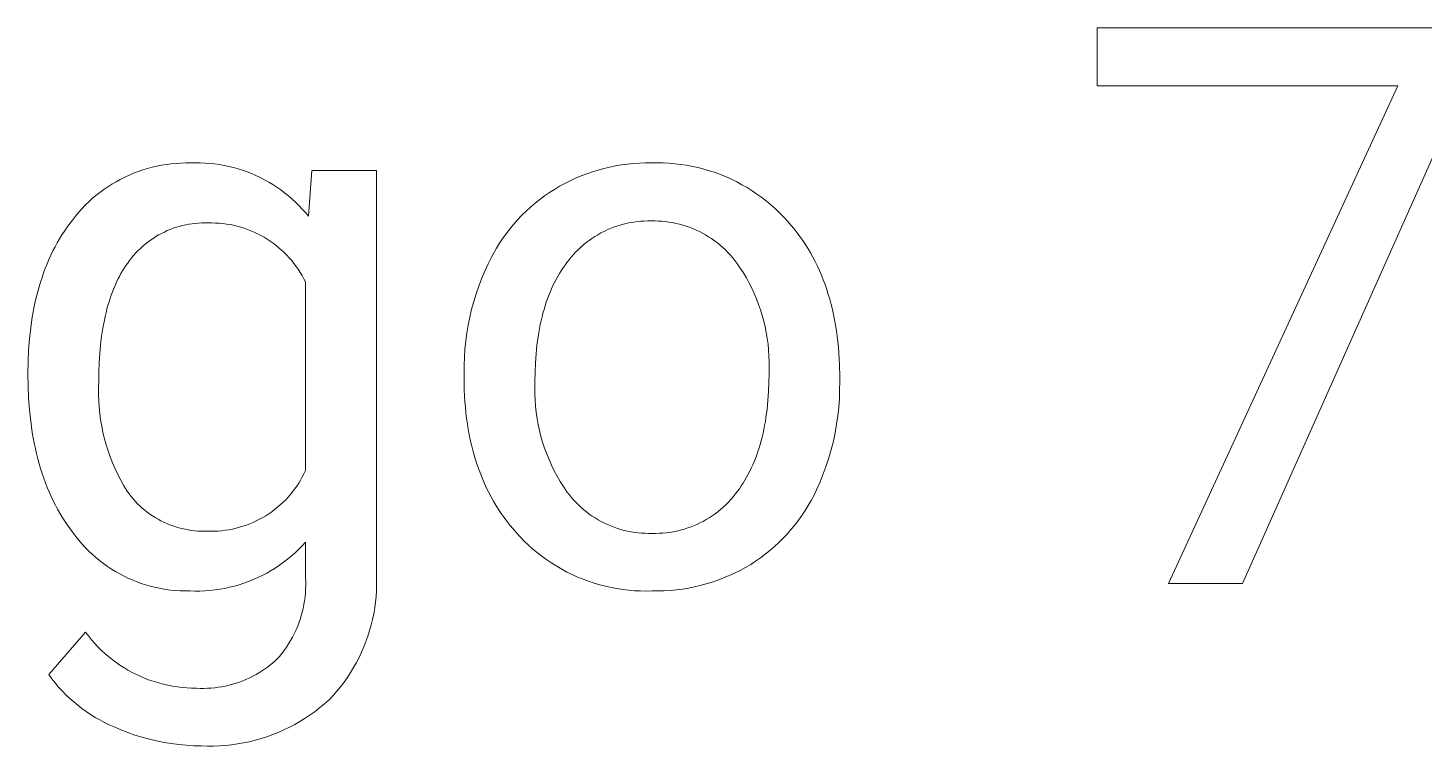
# Model space of a CAD drawing. Header units: millimetres. Extents: x 578 to 4608, y -138 to 2677.
# Drawn here: x 3535.8 to 3631.8, y 169 to 218.3 of the extents above; entities that cross this region are included whole.
import ezdxf

# ---------------------------------------------------------------- set-up
doc = ezdxf.new("R2010")
doc.units = ezdxf.units.MM
doc.header["$MEASUREMENT"] = 0
doc.layers.add('Domyślny', color=7, linetype='Continuous', true_color=0x000000)

msp = doc.modelspace()

# ---------------------------------------------------------------- linework, layer by layer
at = {"layer": 'Domyślny', "color": 18, "lineweight": 15, "true_color": 0x000000}
for p, q in [((3609.351, 214.349), (3609.351, 218.335)), ((3609.351, 218.335), (3635.145, 218.335)), ((3635.145, 215.61), (3619.336, 180.166)), ((3630.005, 214.349), (3609.351, 214.349)), ((3614.249, 180.166), (3630.005, 214.349)), ((3542.787, 208.222), (3543.096, 208.352)), ((3543.096, 208.352), (3543.409, 208.471)), ((3543.409, 208.471), (3543.726, 208.579)), ((3543.726, 208.579), (3544.046, 208.677)), ((3544.046, 208.677), (3544.369, 208.764)), ((3544.369, 208.764), (3544.695, 208.84)), ((3544.695, 208.84), (3545.024, 208.904)), ((3545.024, 208.904), (3545.355, 208.958)), ((3545.355, 208.958), (3545.687, 209)), ((3545.687, 209), (3546.02, 209.031)), ((3546.02, 209.031), (3546.355, 209.051)), ((3546.355, 209.051), (3546.689, 209.059)), ((3546.689, 209.059), (3547.024, 209.056)), ((3547.024, 209.056), (3547.353, 209.065)), ((3547.353, 209.065), (3547.683, 209.064)), ((3547.683, 209.064), (3548.012, 209.052)), ((3548.012, 209.052), (3548.34, 209.028)), ((3548.34, 209.028), (3548.668, 208.994)), ((3548.668, 208.994), (3548.994, 208.948)), ((3548.994, 208.948), (3549.318, 208.892)), ((3549.318, 208.892), (3549.641, 208.824)), ((3549.641, 208.824), (3549.961, 208.746)), ((3549.961, 208.746), (3550.278, 208.657)), ((3550.278, 208.657), (3550.592, 208.558)), ((3550.592, 208.558), (3550.902, 208.448)), ((3550.902, 208.448), (3551.209, 208.327)), ((3551.209, 208.327), (3551.511, 208.196)), ((3555.117, 205.392), (3555.358, 208.532)), ((3555.358, 208.532), (3559.787, 208.532)), ((3559.787, 208.532), (3559.787, 180.859)), ((3573.867, 208.167), (3574.251, 208.314)), ((3574.251, 208.314), (3574.64, 208.448)), ((3574.64, 208.448), (3575.033, 208.57)), ((3575.033, 208.57), (3575.43, 208.678)), ((3575.43, 208.678), (3575.83, 208.772)), ((3575.83, 208.772), (3576.233, 208.854)), ((3576.233, 208.854), (3576.639, 208.921)), ((3576.639, 208.921), (3577.047, 208.976)), ((3577.047, 208.976), (3577.456, 209.016)), ((3577.456, 209.016), (3577.866, 209.043)), ((3577.866, 209.043), (3578.277, 209.056)), ((3578.277, 209.056), (3578.689, 209.056)), ((3578.689, 209.056), (3579.094, 209.064)), ((3579.094, 209.064), (3579.499, 209.058)), ((3579.499, 209.058), (3579.904, 209.039)), ((3579.904, 209.039), (3580.309, 209.005)), ((3580.309, 209.005), (3580.711, 208.959)), ((3580.711, 208.959), (3581.112, 208.898)), ((3581.112, 208.898), (3581.511, 208.824)), ((3581.511, 208.824), (3581.907, 208.737)), ((3581.907, 208.737), (3582.299, 208.636)), ((3582.299, 208.636), (3582.688, 208.521)), ((3582.688, 208.521), (3583.073, 208.394)), ((3583.073, 208.394), (3583.454, 208.254)), ((3541.043, 207.23), (3541.319, 207.42)), ((3541.319, 207.42), (3541.602, 207.6)), ((3541.602, 207.6), (3541.89, 207.77)), ((3541.89, 207.77), (3542.184, 207.931)), ((3542.184, 207.931), (3542.483, 208.081)), ((3542.483, 208.081), (3542.787, 208.222)), ((3551.511, 208.196), (3551.808, 208.055)), ((3551.808, 208.055), (3552.101, 207.905)), ((3552.101, 207.905), (3552.389, 207.744)), ((3552.389, 207.744), (3552.671, 207.574)), ((3552.671, 207.574), (3552.947, 207.394)), ((3552.947, 207.394), (3553.217, 207.205)), ((3572.032, 207.244), (3572.386, 207.453)), ((3572.386, 207.453), (3572.747, 207.65)), ((3572.747, 207.65), (3573.115, 207.835)), ((3573.115, 207.835), (3573.488, 208.007)), ((3573.488, 208.007), (3573.867, 208.167)), ((3583.454, 208.254), (3583.829, 208.101)), ((3583.829, 208.101), (3584.199, 207.935)), ((3584.199, 207.935), (3584.563, 207.757)), ((3584.563, 207.757), (3584.921, 207.566)), ((3584.921, 207.566), (3585.272, 207.364)), ((3585.272, 207.364), (3585.617, 207.15)), ((3539.768, 206.148), (3540.008, 206.382)), ((3540.008, 206.382), (3540.256, 206.607)), ((3540.256, 206.607), (3540.511, 206.824)), ((3540.511, 206.824), (3540.774, 207.032)), ((3540.774, 207.032), (3541.043, 207.23)), ((3553.217, 207.205), (3553.48, 207.008)), ((3553.48, 207.008), (3553.736, 206.801)), ((3553.736, 206.801), (3553.986, 206.586)), ((3553.986, 206.586), (3554.228, 206.363)), ((3570.701, 206.291), (3571.022, 206.546)), ((3571.022, 206.546), (3571.35, 206.79)), ((3571.35, 206.79), (3571.687, 207.023)), ((3571.687, 207.023), (3572.032, 207.244)), ((3585.617, 207.15), (3585.953, 206.924)), ((3585.953, 206.924), (3586.282, 206.687)), ((3586.282, 206.687), (3586.603, 206.438)), ((3586.603, 206.438), (3586.915, 206.18)), ((3539.098, 205.401), (3539.313, 205.657)), ((3539.313, 205.657), (3539.536, 205.907)), ((3539.536, 205.907), (3539.768, 206.148)), ((3554.228, 206.363), (3554.462, 206.131)), ((3554.462, 206.131), (3554.689, 205.892)), ((3554.689, 205.892), (3554.907, 205.646)), ((3554.907, 205.646), (3555.117, 205.392)), ((3569.513, 205.166), (3569.795, 205.463)), ((3569.795, 205.463), (3570.088, 205.749)), ((3570.088, 205.749), (3570.39, 206.025)), ((3570.39, 206.025), (3570.701, 206.291)), ((3586.915, 206.18), (3587.218, 205.91)), ((3587.218, 205.91), (3587.511, 205.631)), ((3587.511, 205.631), (3587.796, 205.342)), ((3538.344, 204.381), (3538.521, 204.638)), ((3538.521, 204.638), (3538.703, 204.89)), ((3538.703, 204.89), (3538.891, 205.137)), ((3538.891, 205.137), (3539.098, 205.401)), ((3545.619, 204.491), (3545.413, 204.406)), ((3545.827, 204.569), (3545.619, 204.491)), ((3546.038, 204.64), (3545.827, 204.569)), ((3546.251, 204.703), (3546.038, 204.64)), ((3546.467, 204.759), (3546.251, 204.703)), ((3546.684, 204.808), (3546.467, 204.759)), ((3546.902, 204.849), (3546.684, 204.808)), ((3547.122, 204.882), (3546.902, 204.849)), ((3547.343, 204.908), (3547.122, 204.882)), ((3547.565, 204.926), (3547.343, 204.908)), ((3547.787, 204.937), (3547.565, 204.926)), ((3548.01, 204.94), (3547.787, 204.937)), ((3548.232, 204.936), (3548.01, 204.94)), ((3548.482, 204.938), (3548.232, 204.936)), ((3548.733, 204.932), (3548.482, 204.938)), ((3548.983, 204.918), (3548.733, 204.932)), ((3549.232, 204.894), (3548.983, 204.918)), ((3549.48, 204.862), (3549.232, 204.894)), ((3549.727, 204.822), (3549.48, 204.862)), ((3549.973, 204.773), (3549.727, 204.822)), ((3550.216, 204.715), (3549.973, 204.773)), ((3550.458, 204.649), (3550.216, 204.715)), ((3550.697, 204.574), (3550.458, 204.649)), ((3550.933, 204.492), (3550.697, 204.574)), ((3551.166, 204.401), (3550.933, 204.492)), ((3568.728, 204.222), (3568.979, 204.545)), ((3568.979, 204.545), (3569.241, 204.86)), ((3569.241, 204.86), (3569.513, 205.166)), ((3575.654, 204.46), (3575.437, 204.357)), ((3575.874, 204.554), (3575.654, 204.46)), ((3576.098, 204.642), (3575.874, 204.554)), ((3576.325, 204.721), (3576.098, 204.642)), ((3576.554, 204.792), (3576.325, 204.721)), ((3576.786, 204.856), (3576.554, 204.792)), ((3577.019, 204.911), (3576.786, 204.856)), ((3577.255, 204.959), (3577.019, 204.911)), ((3577.492, 204.998), (3577.255, 204.959)), ((3577.73, 205.029), (3577.492, 204.998)), ((3577.969, 205.052), (3577.73, 205.029)), ((3578.209, 205.066), (3577.969, 205.052)), ((3578.449, 205.072), (3578.209, 205.066)), ((3578.689, 205.07), (3578.449, 205.072)), ((3578.933, 205.072), (3578.689, 205.07)), ((3579.176, 205.066), (3578.933, 205.072)), ((3579.42, 205.051), (3579.176, 205.066)), ((3579.663, 205.028), (3579.42, 205.051)), ((3579.905, 204.997), (3579.663, 205.028)), ((3580.145, 204.957), (3579.905, 204.997)), ((3580.384, 204.909), (3580.145, 204.957)), ((3580.622, 204.853), (3580.384, 204.909)), ((3580.857, 204.789), (3580.622, 204.853)), ((3581.09, 204.716), (3580.857, 204.789)), ((3581.32, 204.636), (3581.09, 204.716)), ((3581.547, 204.547), (3581.32, 204.636)), ((3581.772, 204.451), (3581.547, 204.547)), ((3581.992, 204.347), (3581.772, 204.451)), ((3587.796, 205.342), (3588.07, 205.043)), ((3588.07, 205.043), (3588.29, 204.79)), ((3588.29, 204.79), (3588.503, 204.532)), ((3588.503, 204.532), (3588.71, 204.268)), ((3537.699, 203.297), (3537.851, 203.576)), ((3537.851, 203.576), (3538.01, 203.85)), ((3538.01, 203.85), (3538.174, 204.118)), ((3538.174, 204.118), (3538.344, 204.381)), ((3544.072, 203.621), (3543.897, 203.484)), ((3544.252, 203.753), (3544.072, 203.621)), ((3544.435, 203.878), (3544.252, 203.753)), ((3544.623, 203.997), (3544.435, 203.878)), ((3544.816, 204.109), (3544.623, 203.997)), ((3545.011, 204.215), (3544.816, 204.109)), ((3545.211, 204.314), (3545.011, 204.215)), ((3545.413, 204.406), (3545.211, 204.314)), ((3551.396, 204.302), (3551.166, 204.401)), ((3551.623, 204.195), (3551.396, 204.302)), ((3551.845, 204.08), (3551.623, 204.195)), ((3552.064, 203.958), (3551.845, 204.08)), ((3552.278, 203.828), (3552.064, 203.958)), ((3552.487, 203.691), (3552.278, 203.828)), ((3552.692, 203.547), (3552.487, 203.691)), ((3552.891, 203.395), (3552.692, 203.547)), ((3568.045, 203.202), (3568.261, 203.549)), ((3568.261, 203.549), (3568.489, 203.89)), ((3568.489, 203.89), (3568.728, 204.222)), ((3574.219, 203.591), (3574.033, 203.439)), ((3574.411, 203.736), (3574.219, 203.591)), ((3574.607, 203.874), (3574.411, 203.736)), ((3574.808, 204.006), (3574.607, 203.874)), ((3575.013, 204.13), (3574.808, 204.006)), ((3575.223, 204.247), (3575.013, 204.13)), ((3575.437, 204.357), (3575.223, 204.247)), ((3582.209, 204.236), (3581.992, 204.347)), ((3582.422, 204.117), (3582.209, 204.236)), ((3582.631, 203.991), (3582.422, 204.117)), ((3582.835, 203.858), (3582.631, 203.991)), ((3583.035, 203.717), (3582.835, 203.858)), ((3583.229, 203.57), (3583.035, 203.717)), ((3583.419, 203.416), (3583.229, 203.57)), ((3588.71, 204.268), (3588.909, 203.999)), ((3588.909, 203.999), (3589.101, 203.725)), ((3589.101, 203.725), (3589.286, 203.446)), ((3537.278, 202.429), (3537.412, 202.723)), ((3537.412, 202.723), (3537.553, 203.013)), ((3537.553, 203.013), (3537.699, 203.297)), ((3542.957, 202.54), (3542.82, 202.364)), ((3543.1, 202.71), (3542.957, 202.54)), ((3543.249, 202.876), (3543.1, 202.71)), ((3543.403, 203.036), (3543.249, 202.876)), ((3543.563, 203.191), (3543.403, 203.036)), ((3543.727, 203.34), (3543.563, 203.191)), ((3543.897, 203.484), (3543.727, 203.34)), ((3553.085, 203.237), (3552.891, 203.395)), ((3553.273, 203.072), (3553.085, 203.237)), ((3553.456, 202.901), (3553.273, 203.072)), ((3553.632, 202.724), (3553.456, 202.901)), ((3553.803, 202.54), (3553.632, 202.724)), ((3553.966, 202.351), (3553.803, 202.54)), ((3567.649, 202.485), (3567.841, 202.847)), ((3567.841, 202.847), (3568.045, 203.202)), ((3573.186, 202.59), (3573.035, 202.403)), ((3573.344, 202.771), (3573.186, 202.59)), ((3573.507, 202.947), (3573.344, 202.771)), ((3573.677, 203.117), (3573.507, 202.947)), ((3573.852, 203.281), (3573.677, 203.117)), ((3574.033, 203.439), (3573.852, 203.281)), ((3583.603, 203.256), (3583.419, 203.416)), ((3583.781, 203.09), (3583.603, 203.256)), ((3583.953, 202.917), (3583.781, 203.09)), ((3584.12, 202.739), (3583.953, 202.917)), ((3584.28, 202.555), (3584.12, 202.739)), ((3584.433, 202.366), (3584.28, 202.555)), ((3589.286, 203.446), (3589.464, 203.162)), ((3589.464, 203.162), (3589.635, 202.872)), ((3589.635, 202.872), (3589.799, 202.577)), ((3589.799, 202.577), (3589.956, 202.277)), ((3536.91, 201.512), (3537.027, 201.823)), ((3537.027, 201.823), (3537.149, 202.128)), ((3537.149, 202.128), (3537.278, 202.429)), ((3542.336, 201.647), (3542.226, 201.458)), ((3542.45, 201.832), (3542.336, 201.647)), ((3542.568, 202.011), (3542.45, 201.832)), ((3542.689, 202.184), (3542.568, 202.011)), ((3542.82, 202.364), (3542.689, 202.184)), ((3554.123, 202.156), (3553.966, 202.351)), ((3554.274, 201.955), (3554.123, 202.156)), ((3554.417, 201.75), (3554.274, 201.955)), ((3554.553, 201.54), (3554.417, 201.75)), ((3567.022, 201.104), (3567.237, 201.614)), ((3567.237, 201.614), (3567.469, 202.117)), ((3567.469, 202.117), (3567.649, 202.485)), ((3572.499, 201.654), (3572.376, 201.458)), ((3572.625, 201.844), (3572.499, 201.654)), ((3572.756, 202.03), (3572.625, 201.844)), ((3572.891, 202.211), (3572.756, 202.03)), ((3573.035, 202.403), (3572.891, 202.211)), ((3584.58, 202.171), (3584.433, 202.366)), ((3584.806, 201.84), (3584.58, 202.171)), ((3585.021, 201.502), (3584.806, 201.84)), ((3589.956, 202.277), (3590.106, 201.972)), ((3590.106, 201.972), (3590.249, 201.661)), ((3590.249, 201.661), (3590.385, 201.345)), ((3536.596, 200.547), (3536.695, 200.874)), ((3536.695, 200.874), (3536.8, 201.196)), ((3536.8, 201.196), (3536.91, 201.512)), ((3541.824, 200.647), (3541.733, 200.432)), ((3541.919, 200.858), (3541.824, 200.647)), ((3542.018, 201.063), (3541.919, 200.858)), ((3542.12, 201.263), (3542.018, 201.063)), ((3542.226, 201.458), (3542.12, 201.263)), ((3554.681, 201.325), (3554.553, 201.54)), ((3554.802, 201.106), (3554.681, 201.325)), ((3554.916, 200.883), (3554.802, 201.106)), ((3554.916, 187.932), (3554.916, 200.883)), ((3566.824, 200.587), (3567.022, 201.104)), ((3571.93, 200.628), (3571.829, 200.409)), ((3572.035, 200.843), (3571.93, 200.628)), ((3572.145, 201.053), (3572.035, 200.843)), ((3572.258, 201.258), (3572.145, 201.053)), ((3572.376, 201.458), (3572.258, 201.258)), ((3585.225, 201.156), (3585.021, 201.502)), ((3585.417, 200.804), (3585.225, 201.156)), ((3585.597, 200.446), (3585.417, 200.804)), ((3590.385, 201.345), (3590.514, 201.025)), ((3590.514, 201.025), (3590.636, 200.699)), ((3590.636, 200.699), (3590.75, 200.367)), ((3536.336, 199.534), (3536.417, 199.877)), ((3536.417, 199.877), (3536.504, 200.215)), ((3536.504, 200.215), (3536.596, 200.547)), ((3541.483, 199.753), (3541.407, 199.516)), ((3541.562, 199.984), (3541.483, 199.753)), ((3541.646, 200.211), (3541.562, 199.984)), ((3541.733, 200.432), (3541.646, 200.211)), ((3566.48, 199.535), (3566.643, 200.064)), ((3566.643, 200.064), (3566.824, 200.587)), ((3571.552, 199.722), (3571.468, 199.483)), ((3571.64, 199.956), (3571.552, 199.722)), ((3571.732, 200.185), (3571.64, 199.956)), ((3571.829, 200.409), (3571.732, 200.185)), ((3585.765, 200.083), (3585.597, 200.446)), ((3585.921, 199.713), (3585.765, 200.083)), ((3586.065, 199.339), (3585.921, 199.713)), ((3590.75, 200.367), (3590.858, 200.031)), ((3590.858, 200.031), (3590.959, 199.69)), ((3590.959, 199.69), (3591.053, 199.343)), ((3536.13, 198.473), (3536.193, 198.832)), ((3536.193, 198.832), (3536.262, 199.186)), ((3536.262, 199.186), (3536.336, 199.534)), ((3541.203, 198.775), (3541.143, 198.518)), ((3541.267, 199.028), (3541.203, 198.775)), ((3541.335, 199.275), (3541.267, 199.028)), ((3541.407, 199.516), (3541.335, 199.275)), ((3566.206, 198.462), (3566.334, 199.001)), ((3566.334, 199.001), (3566.48, 199.535)), ((3571.242, 198.739), (3571.175, 198.481)), ((3571.313, 198.992), (3571.242, 198.739)), ((3571.388, 199.24), (3571.313, 198.992)), ((3571.468, 199.483), (3571.388, 199.24)), ((3586.196, 198.96), (3586.065, 199.339)), ((3586.314, 198.578), (3586.196, 198.96)), ((3591.053, 199.343), (3591.14, 198.991)), ((3591.14, 198.991), (3591.22, 198.635)), ((3535.939, 196.983), (3536.023, 197.739)), ((3536.023, 197.739), (3536.073, 198.108)), ((3536.073, 198.108), (3536.13, 198.473)), ((3541.086, 198.256), (3540.985, 197.715)), ((3541.143, 198.518), (3541.086, 198.256)), ((3566.005, 197.374), (3566.096, 197.92)), ((3566.096, 197.92), (3566.206, 198.462)), ((3571.055, 197.951), (3571.001, 197.679)), ((3571.113, 198.218), (3571.055, 197.951)), ((3571.175, 198.481), (3571.113, 198.218)), ((3586.42, 198.191), (3586.314, 198.578)), ((3586.513, 197.801), (3586.42, 198.191)), ((3586.593, 197.408), (3586.513, 197.801)), ((3591.22, 198.635), (3591.293, 198.273)), ((3591.293, 198.273), (3591.359, 197.906)), ((3591.359, 197.906), (3591.418, 197.533)), ((3535.879, 196.206), (3535.939, 196.983)), ((3540.899, 197.154), (3540.829, 196.572)), ((3540.985, 197.715), (3540.899, 197.154)), ((3565.875, 196.274), (3565.931, 196.825)), ((3565.931, 196.825), (3566.005, 197.374)), ((3570.906, 197.12), (3570.828, 196.542)), ((3570.951, 197.402), (3570.906, 197.12)), ((3571.001, 197.679), (3570.951, 197.402)), ((3586.659, 197.013), (3586.593, 197.408)), ((3586.713, 196.616), (3586.659, 197.013)), ((3591.418, 197.533), (3591.47, 197.156)), ((3591.47, 197.156), (3591.515, 196.774)), ((3591.515, 196.774), (3591.553, 196.386)), ((3535.843, 195.408), (3535.879, 196.206)), ((3540.774, 195.969), (3540.735, 195.346)), ((3540.829, 196.572), (3540.774, 195.969)), ((3565.838, 195.722), (3565.875, 196.274)), ((3570.768, 195.945), (3570.725, 195.328)), ((3570.828, 196.542), (3570.768, 195.945)), ((3586.753, 196.217), (3586.713, 196.616)), ((3586.78, 195.817), (3586.753, 196.217)), ((3586.794, 195.417), (3586.78, 195.817)), ((3591.553, 196.386), (3591.584, 195.994)), ((3591.584, 195.994), (3591.608, 195.596)), ((3535.831, 194.588), (3535.843, 195.408)), ((3540.735, 195.346), (3540.711, 194.702)), ((3565.818, 194.615), (3565.819, 195.169)), ((3565.819, 195.169), (3565.838, 195.722)), ((3570.725, 195.328), (3570.699, 194.693)), ((3586.781, 194.615), (3586.794, 195.016)), ((3586.794, 195.016), (3586.794, 195.417)), ((3591.608, 195.596), (3591.626, 195.194)), ((3591.626, 195.194), (3591.64, 194.374)), ((3535.844, 193.734), (3535.831, 194.588)), ((3540.703, 194.038), (3540.687, 193.598)), ((3540.711, 194.702), (3540.703, 194.038)), ((3565.818, 194.28), (3565.818, 194.615)), ((3565.822, 193.868), (3565.818, 194.28)), ((3570.69, 194.038), (3570.677, 193.616)), ((3570.699, 194.693), (3570.69, 194.038)), ((3586.748, 193.344), (3586.773, 193.97)), ((3586.773, 193.97), (3586.781, 194.615)), ((3591.64, 194.038), (3591.638, 193.448)), ((3591.64, 194.374), (3591.64, 194.038)), ((3535.88, 192.903), (3535.844, 193.734)), ((3540.687, 193.598), (3540.685, 193.159)), ((3540.685, 193.159), (3540.699, 192.719)), ((3565.833, 193.462), (3565.822, 193.868)), ((3565.85, 193.061), (3565.833, 193.462)), ((3565.875, 192.665), (3565.85, 193.061)), ((3570.677, 193.616), (3570.678, 193.193)), ((3570.678, 193.193), (3570.695, 192.771)), ((3586.706, 192.736), (3586.748, 193.344)), ((3591.638, 193.448), (3591.616, 192.859)), ((3535.94, 192.095), (3535.88, 192.903)), ((3536.025, 191.309), (3535.94, 192.095)), ((3540.699, 192.719), (3540.727, 192.28)), ((3540.727, 192.28), (3540.771, 191.842)), ((3565.907, 192.275), (3565.875, 192.665)), ((3565.946, 191.889), (3565.907, 192.275)), ((3570.695, 192.771), (3570.726, 192.349)), ((3570.726, 192.349), (3570.772, 191.929)), ((3586.572, 191.575), (3586.647, 192.146)), ((3586.647, 192.146), (3586.706, 192.736)), ((3591.574, 192.271), (3591.511, 191.685)), ((3591.616, 192.859), (3591.574, 192.271)), ((3536.076, 190.925), (3536.025, 191.309)), ((3540.771, 191.842), (3540.83, 191.406)), ((3540.83, 191.406), (3540.903, 190.973)), ((3565.991, 191.509), (3565.946, 191.889)), ((3566.044, 191.134), (3565.991, 191.509)), ((3566.104, 190.764), (3566.044, 191.134)), ((3570.772, 191.929), (3570.832, 191.511)), ((3570.832, 191.511), (3570.907, 191.095)), ((3570.907, 191.095), (3570.996, 190.682)), ((3586.426, 190.753), (3586.479, 191.022)), ((3586.479, 191.022), (3586.528, 191.296)), ((3586.528, 191.296), (3586.572, 191.575)), ((3591.429, 191.101), (3591.326, 190.52)), ((3591.511, 191.685), (3591.429, 191.101)), ((3536.134, 190.547), (3536.076, 190.925)), ((3536.197, 190.174), (3536.134, 190.547)), ((3536.267, 189.807), (3536.197, 190.174)), ((3540.903, 190.973), (3540.992, 190.542)), ((3540.992, 190.542), (3541.095, 190.114)), ((3541.095, 190.114), (3541.213, 189.69)), ((3566.171, 190.399), (3566.104, 190.764)), ((3566.245, 190.039), (3566.171, 190.399)), ((3570.996, 190.682), (3571.1, 190.273)), ((3571.1, 190.273), (3571.218, 189.867)), ((3586.243, 189.972), (3586.308, 190.227)), ((3586.308, 190.227), (3586.37, 190.488)), ((3586.37, 190.488), (3586.426, 190.753)), ((3591.326, 190.52), (3591.203, 189.943)), ((3536.342, 189.446), (3536.267, 189.807)), ((3536.424, 189.09), (3536.342, 189.446)), ((3536.511, 188.74), (3536.424, 189.09)), ((3541.213, 189.69), (3541.346, 189.271)), ((3541.346, 189.271), (3541.492, 188.856)), ((3566.326, 189.685), (3566.245, 190.039)), ((3566.414, 189.335), (3566.326, 189.685)), ((3566.509, 188.991), (3566.414, 189.335)), ((3571.218, 189.867), (3571.35, 189.465)), ((3571.35, 189.465), (3571.496, 189.069)), ((3585.938, 188.994), (3586.021, 189.232)), ((3586.021, 189.232), (3586.099, 189.474)), ((3586.099, 189.474), (3586.173, 189.72)), ((3586.173, 189.72), (3586.243, 189.972)), ((3591.06, 189.371), (3590.898, 188.804)), ((3591.203, 189.943), (3591.06, 189.371)), ((3536.605, 188.396), (3536.511, 188.74)), ((3536.704, 188.058), (3536.605, 188.396)), ((3541.492, 188.856), (3541.653, 188.447)), ((3541.653, 188.447), (3541.828, 188.043)), ((3566.61, 188.652), (3566.509, 188.991)), ((3566.719, 188.317), (3566.61, 188.652)), ((3566.835, 187.989), (3566.719, 188.317)), ((3571.496, 189.069), (3571.656, 188.678)), ((3571.656, 188.678), (3571.829, 188.292)), ((3571.829, 188.292), (3572.016, 187.913)), ((3585.564, 188.089), (3585.664, 188.308)), ((3585.664, 188.308), (3585.76, 188.532)), ((3585.76, 188.532), (3585.851, 188.761)), ((3585.851, 188.761), (3585.938, 188.994)), ((3590.716, 188.243), (3590.515, 187.689)), ((3590.898, 188.804), (3590.716, 188.243)), ((3536.81, 187.725), (3536.704, 188.058)), ((3536.922, 187.398), (3536.81, 187.725)), ((3537.039, 187.077), (3536.922, 187.398)), ((3541.828, 188.043), (3542.017, 187.646)), ((3542.017, 187.646), (3542.219, 187.255)), ((3542.219, 187.255), (3542.434, 186.872)), ((3554.446, 187.062), (3554.575, 187.273)), ((3554.575, 187.273), (3554.696, 187.489)), ((3554.696, 187.489), (3554.81, 187.708)), ((3554.81, 187.708), (3554.916, 187.932)), ((3566.958, 187.665), (3566.835, 187.989)), ((3567.087, 187.346), (3566.958, 187.665)), ((3567.224, 187.032), (3567.087, 187.346)), ((3572.016, 187.913), (3572.216, 187.541)), ((3572.216, 187.541), (3572.428, 187.176)), ((3572.428, 187.176), (3572.653, 186.818)), ((3584.999, 187.059), (3585.121, 187.256)), ((3585.121, 187.256), (3585.238, 187.458)), ((3585.238, 187.458), (3585.351, 187.664)), ((3585.351, 187.664), (3585.46, 187.874)), ((3585.46, 187.874), (3585.564, 188.089)), ((3590.515, 187.689), (3590.295, 187.142)), ((3537.163, 186.761), (3537.039, 187.077)), ((3537.292, 186.451), (3537.163, 186.761)), ((3537.428, 186.147), (3537.292, 186.451)), ((3542.434, 186.872), (3542.663, 186.496)), ((3542.663, 186.496), (3542.793, 186.317)), ((3542.793, 186.317), (3542.929, 186.142)), ((3553.698, 186.08), (3553.861, 186.266)), ((3553.861, 186.266), (3554.018, 186.457)), ((3554.018, 186.457), (3554.168, 186.654)), ((3554.168, 186.654), (3554.311, 186.855)), ((3554.311, 186.855), (3554.446, 187.062)), ((3567.368, 186.724), (3567.224, 187.032)), ((3567.518, 186.42), (3567.368, 186.724)), ((3567.675, 186.122), (3567.518, 186.42)), ((3572.653, 186.818), (3572.891, 186.469)), ((3572.891, 186.469), (3573.037, 186.276)), ((3573.037, 186.276), (3573.189, 186.087)), ((3584.309, 186.112), (3584.462, 186.301)), ((3584.462, 186.301), (3584.607, 186.496)), ((3584.607, 186.496), (3584.742, 186.679)), ((3584.742, 186.679), (3584.873, 186.867)), ((3584.873, 186.867), (3584.999, 187.059)), ((3589.877, 186.236), (3589.685, 185.876)), ((3590.056, 186.603), (3589.877, 186.236)), ((3590.295, 187.142), (3590.056, 186.603)), ((3537.57, 185.848), (3537.428, 186.147)), ((3537.717, 185.555), (3537.57, 185.848)), ((3537.871, 185.268), (3537.717, 185.555)), ((3538.03, 184.987), (3537.871, 185.268)), ((3542.929, 186.142), (3543.071, 185.973)), ((3543.071, 185.973), (3543.219, 185.808)), ((3543.219, 185.808), (3543.373, 185.648)), ((3543.373, 185.648), (3543.532, 185.494)), ((3543.532, 185.494), (3543.696, 185.346)), ((3543.696, 185.346), (3543.865, 185.203)), ((3552.791, 185.242), (3552.984, 185.397)), ((3552.984, 185.397), (3553.171, 185.558)), ((3553.171, 185.558), (3553.353, 185.726)), ((3553.353, 185.726), (3553.529, 185.9)), ((3553.529, 185.9), (3553.698, 186.08)), ((3567.84, 185.828), (3567.675, 186.122)), ((3568.011, 185.54), (3567.84, 185.828)), ((3568.189, 185.257), (3568.011, 185.54)), ((3568.374, 184.979), (3568.189, 185.257)), ((3573.189, 186.087), (3573.348, 185.905)), ((3573.348, 185.905), (3573.513, 185.728)), ((3573.513, 185.728), (3573.684, 185.557)), ((3573.684, 185.557), (3573.861, 185.392)), ((3573.861, 185.392), (3574.044, 185.233)), ((3583.266, 185.097), (3583.454, 185.251)), ((3583.454, 185.251), (3583.637, 185.411)), ((3583.637, 185.411), (3583.814, 185.577)), ((3583.814, 185.577), (3583.985, 185.75)), ((3583.985, 185.75), (3584.151, 185.928)), ((3584.151, 185.928), (3584.309, 186.112)), ((3589.481, 185.522), (3589.266, 185.175)), ((3589.685, 185.876), (3589.481, 185.522)), ((3538.196, 184.711), (3538.03, 184.987)), ((3538.368, 184.441), (3538.196, 184.711)), ((3538.545, 184.176), (3538.368, 184.441)), ((3543.865, 185.203), (3544.039, 185.066)), ((3544.039, 185.066), (3544.218, 184.935)), ((3544.218, 184.935), (3544.4, 184.81)), ((3544.4, 184.81), (3544.588, 184.692)), ((3544.588, 184.692), (3544.779, 184.58)), ((3544.779, 184.58), (3544.973, 184.475)), ((3544.973, 184.475), (3545.172, 184.377)), ((3545.172, 184.377), (3545.373, 184.285)), ((3551.08, 184.263), (3551.308, 184.358)), ((3551.308, 184.358), (3551.533, 184.462)), ((3551.533, 184.462), (3551.753, 184.574)), ((3551.753, 184.574), (3551.97, 184.693)), ((3551.97, 184.693), (3552.182, 184.819)), ((3552.182, 184.819), (3552.39, 184.953)), ((3552.39, 184.953), (3552.593, 185.094)), ((3552.593, 185.094), (3552.791, 185.242)), ((3568.566, 184.706), (3568.374, 184.979)), ((3568.764, 184.438), (3568.566, 184.706)), ((3568.97, 184.175), (3568.764, 184.438)), ((3574.044, 185.233), (3574.232, 185.08)), ((3574.232, 185.08), (3574.425, 184.935)), ((3574.425, 184.935), (3574.623, 184.796)), ((3574.623, 184.796), (3574.826, 184.664)), ((3574.826, 184.664), (3575.034, 184.539)), ((3575.034, 184.539), (3575.246, 184.422)), ((3575.246, 184.422), (3575.461, 184.312)), ((3575.461, 184.312), (3575.68, 184.209)), ((3581.815, 184.219), (3582.034, 184.322)), ((3582.034, 184.322), (3582.251, 184.433)), ((3582.251, 184.433), (3582.463, 184.552)), ((3582.463, 184.552), (3582.671, 184.677)), ((3582.671, 184.677), (3582.874, 184.81)), ((3582.874, 184.81), (3583.072, 184.95)), ((3583.072, 184.95), (3583.266, 185.097)), ((3588.801, 184.505), (3588.551, 184.182)), ((3589.039, 184.836), (3588.801, 184.505)), ((3589.266, 185.175), (3589.039, 184.836)), ((3538.729, 183.917), (3538.545, 184.176)), ((3538.918, 183.664), (3538.729, 183.917)), ((3539.118, 183.396), (3538.918, 183.664)), ((3539.327, 183.135), (3539.118, 183.396)), ((3545.373, 184.285), (3545.578, 184.201)), ((3545.578, 184.201), (3545.785, 184.123)), ((3545.785, 184.123), (3545.995, 184.053)), ((3545.995, 184.053), (3546.207, 183.99)), ((3546.207, 183.99), (3546.422, 183.934)), ((3546.422, 183.934), (3546.638, 183.886)), ((3546.638, 183.886), (3546.855, 183.845)), ((3546.855, 183.845), (3547.074, 183.811)), ((3547.074, 183.811), (3547.294, 183.785)), ((3547.294, 183.785), (3547.515, 183.767)), ((3547.515, 183.767), (3547.736, 183.756)), ((3547.736, 183.756), (3547.957, 183.753)), ((3547.957, 183.753), (3548.178, 183.758)), ((3548.178, 183.758), (3548.426, 183.753)), ((3548.426, 183.753), (3548.673, 183.757)), ((3548.673, 183.757), (3548.92, 183.77)), ((3548.92, 183.77), (3549.166, 183.791)), ((3549.166, 183.791), (3549.411, 183.82)), ((3549.411, 183.82), (3549.656, 183.858)), ((3549.656, 183.858), (3549.899, 183.905)), ((3549.899, 183.905), (3550.14, 183.96)), ((3550.14, 183.96), (3550.379, 184.023)), ((3550.379, 184.023), (3550.615, 184.095)), ((3550.615, 184.095), (3550.849, 184.175)), ((3550.849, 184.175), (3551.08, 184.263)), ((3569.182, 183.917), (3568.97, 184.175)), ((3569.402, 183.664), (3569.182, 183.917)), ((3569.674, 183.366), (3569.402, 183.664)), ((3569.957, 183.077), (3569.674, 183.366)), ((3575.68, 184.209), (3575.903, 184.114)), ((3575.903, 184.114), (3576.129, 184.027)), ((3576.129, 184.027), (3576.358, 183.948)), ((3576.358, 183.948), (3576.589, 183.877)), ((3576.589, 183.877), (3576.823, 183.815)), ((3576.823, 183.815), (3577.059, 183.76)), ((3577.059, 183.76), (3577.296, 183.713)), ((3577.296, 183.713), (3577.535, 183.675)), ((3577.535, 183.675), (3577.776, 183.645)), ((3577.776, 183.645), (3578.017, 183.624)), ((3578.017, 183.624), (3578.258, 183.611)), ((3578.258, 183.611), (3578.5, 183.606)), ((3578.5, 183.606), (3578.742, 183.61)), ((3578.742, 183.61), (3578.985, 183.607)), ((3578.985, 183.607), (3579.228, 183.612)), ((3579.228, 183.612), (3579.471, 183.625)), ((3579.471, 183.625), (3579.713, 183.648)), ((3579.713, 183.648), (3579.954, 183.678)), ((3579.954, 183.678), (3580.194, 183.717)), ((3580.194, 183.717), (3580.432, 183.764)), ((3580.432, 183.764), (3580.669, 183.82)), ((3580.669, 183.82), (3580.903, 183.883)), ((3580.903, 183.883), (3581.135, 183.955)), ((3581.135, 183.955), (3581.365, 184.035)), ((3581.365, 184.035), (3581.591, 184.123)), ((3581.591, 184.123), (3581.815, 184.219)), ((3588.021, 183.561), (3587.74, 183.265)), ((3588.291, 183.867), (3588.021, 183.561)), ((3588.551, 184.182), (3588.291, 183.867)), ((3539.545, 182.882), (3539.327, 183.135)), ((3539.772, 182.636), (3539.545, 182.882)), ((3540.007, 182.398), (3539.772, 182.636)), ((3540.25, 182.169), (3540.007, 182.398)), ((3554.443, 182.509), (3554.194, 182.273)), ((3554.684, 182.754), (3554.443, 182.509)), ((3554.916, 183.006), (3554.684, 182.754)), ((3554.916, 180.564), (3554.916, 183.006)), ((3570.249, 182.798), (3569.957, 183.077)), ((3570.55, 182.529), (3570.249, 182.798)), ((3570.86, 182.27), (3570.55, 182.529)), ((3586.841, 182.434), (3586.523, 182.178)), ((3587.15, 182.701), (3586.841, 182.434)), ((3587.45, 182.978), (3587.15, 182.701)), ((3587.74, 183.265), (3587.45, 182.978)), ((3540.501, 181.948), (3540.25, 182.169)), ((3540.759, 181.736), (3540.501, 181.948)), ((3541.024, 181.533), (3540.759, 181.736)), ((3541.297, 181.339), (3541.024, 181.533)), ((3553.123, 181.418), (3552.838, 181.228)), ((3553.402, 181.618), (3553.123, 181.418)), ((3553.673, 181.827), (3553.402, 181.618)), ((3553.938, 182.046), (3553.673, 181.827)), ((3554.194, 182.273), (3553.938, 182.046)), ((3571.179, 182.022), (3570.86, 182.27)), ((3571.507, 181.785), (3571.179, 182.022)), ((3571.842, 181.559), (3571.507, 181.785)), ((3572.184, 181.345), (3571.842, 181.559)), ((3585.52, 181.476), (3585.159, 181.265)), ((3585.862, 181.699), (3585.52, 181.476)), ((3586.196, 181.933), (3585.862, 181.699)), ((3586.523, 182.178), (3586.196, 181.933)), ((3541.576, 181.155), (3541.297, 181.339)), ((3541.861, 180.981), (3541.576, 181.155)), ((3542.152, 180.817), (3541.861, 180.981)), ((3542.448, 180.662), (3542.152, 180.817)), ((3542.75, 180.518), (3542.448, 180.662)), ((3543.057, 180.385), (3542.75, 180.518)), ((3551.636, 180.568), (3551.323, 180.429)), ((3551.945, 180.717), (3551.636, 180.568)), ((3552.248, 180.877), (3551.945, 180.717)), ((3552.546, 181.048), (3552.248, 180.877)), ((3552.838, 181.228), (3552.546, 181.048)), ((3554.927, 180.298), (3554.916, 180.564)), ((3559.787, 180.859), (3559.802, 180.462)), ((3559.802, 180.462), (3559.804, 180.064)), ((3572.534, 181.143), (3572.184, 181.345)), ((3572.89, 180.952), (3572.534, 181.143)), ((3573.253, 180.774), (3572.89, 180.952)), ((3573.621, 180.608), (3573.253, 180.774)), ((3573.995, 180.455), (3573.621, 180.608)), ((3574.374, 180.315), (3573.995, 180.455)), ((3583.65, 180.543), (3583.259, 180.395)), ((3584.036, 180.705), (3583.65, 180.543)), ((3584.416, 180.879), (3584.036, 180.705)), ((3584.791, 181.066), (3584.416, 180.879)), ((3585.159, 181.265), (3584.791, 181.066)), ((3543.367, 180.262), (3543.057, 180.385)), ((3543.682, 180.151), (3543.367, 180.262)), ((3544.001, 180.05), (3543.682, 180.151)), ((3544.323, 179.96), (3544.001, 180.05)), ((3544.648, 179.881), (3544.323, 179.96)), ((3544.975, 179.814), (3544.648, 179.881)), ((3545.305, 179.758), (3544.975, 179.814)), ((3545.636, 179.714), (3545.305, 179.758)), ((3545.969, 179.681), (3545.636, 179.714)), ((3546.302, 179.659), (3545.969, 179.681)), ((3546.636, 179.649), (3546.302, 179.659)), ((3546.971, 179.651), (3546.636, 179.649)), ((3547.313, 179.641), (3546.971, 179.651)), ((3547.656, 179.643), (3547.313, 179.641)), ((3547.999, 179.657), (3547.656, 179.643)), ((3548.341, 179.682), (3547.999, 179.657)), ((3548.682, 179.719), (3548.341, 179.682)), ((3549.021, 179.768), (3548.682, 179.719)), ((3549.359, 179.828), (3549.021, 179.768)), ((3549.694, 179.9), (3549.359, 179.828)), ((3550.027, 179.984), (3549.694, 179.9)), ((3550.356, 180.078), (3550.027, 179.984)), ((3550.682, 180.184), (3550.356, 180.078)), ((3551.005, 180.301), (3550.682, 180.184)), ((3551.323, 180.429), (3551.005, 180.301)), ((3554.882, 179.238), (3554.907, 179.502)), ((3554.907, 179.502), (3554.923, 179.767)), ((3554.923, 179.767), (3554.93, 180.033)), ((3554.93, 180.033), (3554.927, 180.298)), ((3559.791, 179.667), (3559.765, 179.27)), ((3559.804, 180.064), (3559.791, 179.667)), ((3574.757, 180.188), (3574.374, 180.315)), ((3575.145, 180.073), (3574.757, 180.188)), ((3575.536, 179.972), (3575.145, 180.073)), ((3575.931, 179.885), (3575.536, 179.972)), ((3576.328, 179.81), (3575.931, 179.885)), ((3576.727, 179.75), (3576.328, 179.81)), ((3577.128, 179.703), (3576.727, 179.75)), ((3577.531, 179.669), (3577.128, 179.703)), ((3577.935, 179.649), (3577.531, 179.669)), ((3578.338, 179.643), (3577.935, 179.649)), ((3578.742, 179.651), (3578.338, 179.643)), ((3579.161, 179.65), (3578.742, 179.651)), ((3579.579, 179.662), (3579.161, 179.65)), ((3579.997, 179.689), (3579.579, 179.662)), ((3580.413, 179.729), (3579.997, 179.689)), ((3580.828, 179.783), (3580.413, 179.729)), ((3581.241, 179.851), (3580.828, 179.783)), ((3581.651, 179.933), (3581.241, 179.851)), ((3582.059, 180.028), (3581.651, 179.933)), ((3582.463, 180.137), (3582.059, 180.028)), ((3582.863, 180.259), (3582.463, 180.137)), ((3583.259, 180.395), (3582.863, 180.259)), ((3619.336, 180.166), (3614.249, 180.166)), ((3554.751, 178.453), (3554.804, 178.713)), ((3554.804, 178.713), (3554.847, 178.975)), ((3554.847, 178.975), (3554.882, 179.238)), ((3559.726, 178.875), (3559.673, 178.481)), ((3559.765, 179.27), (3559.726, 178.875)), ((3554.452, 177.434), (3554.54, 177.685)), ((3554.54, 177.685), (3554.619, 177.938)), ((3554.619, 177.938), (3554.69, 178.194)), ((3554.69, 178.194), (3554.751, 178.453)), ((3559.526, 177.7), (3559.432, 177.314)), ((3559.606, 178.089), (3559.526, 177.7)), ((3559.673, 178.481), (3559.606, 178.089)), ((3537.267, 173.907), (3539.791, 176.819)), ((3539.791, 176.819), (3539.99, 176.558)), ((3554.014, 176.467), (3554.136, 176.703)), ((3554.136, 176.703), (3554.25, 176.943)), ((3554.25, 176.943), (3554.355, 177.187)), ((3554.355, 177.187), (3554.452, 177.434)), ((3559.326, 176.931), (3559.206, 176.552)), ((3559.432, 177.314), (3559.326, 176.931)), ((3539.99, 176.558), (3540.197, 176.304)), ((3540.197, 176.304), (3540.414, 176.058)), ((3540.414, 176.058), (3540.639, 175.819)), ((3540.639, 175.819), (3540.872, 175.588)), ((3553.447, 175.57), (3553.6, 175.787)), ((3553.6, 175.787), (3553.746, 176.009)), ((3553.746, 176.009), (3553.884, 176.236)), ((3553.884, 176.236), (3554.014, 176.467)), ((3558.927, 175.807), (3558.769, 175.443)), ((3559.073, 176.177), (3558.927, 175.807)), ((3559.206, 176.552), (3559.073, 176.177)), ((3540.872, 175.588), (3541.113, 175.365)), ((3541.113, 175.365), (3541.362, 175.151)), ((3541.362, 175.151), (3541.618, 174.946)), ((3541.618, 174.946), (3541.881, 174.749)), ((3541.881, 174.749), (3542.151, 174.562)), ((3552.563, 174.624), (3552.756, 174.786)), ((3552.756, 174.786), (3552.943, 174.954)), ((3552.943, 174.954), (3553.118, 175.154)), ((3553.118, 175.154), (3553.286, 175.359)), ((3553.286, 175.359), (3553.447, 175.57)), ((3558.415, 174.731), (3558.22, 174.385)), ((3558.598, 175.084), (3558.415, 174.731)), ((3558.769, 175.443), (3558.598, 175.084)), ((3537.483, 173.614), (3537.267, 173.907)), ((3542.151, 174.562), (3542.427, 174.385)), ((3542.427, 174.385), (3542.709, 174.217)), ((3542.709, 174.217), (3542.996, 174.059)), ((3542.996, 174.059), (3543.289, 173.911)), ((3543.289, 173.911), (3543.587, 173.773)), ((3543.587, 173.773), (3543.89, 173.645)), ((3551.078, 173.684), (3551.303, 173.797)), ((3551.303, 173.797), (3551.524, 173.917)), ((3551.524, 173.917), (3551.741, 174.044)), ((3551.741, 174.044), (3551.954, 174.178)), ((3551.954, 174.178), (3552.162, 174.32)), ((3552.162, 174.32), (3552.365, 174.469)), ((3552.365, 174.469), (3552.563, 174.624)), ((3558.013, 174.045), (3557.795, 173.713)), ((3558.22, 174.385), (3558.013, 174.045)), ((3537.708, 173.328), (3537.483, 173.614)), ((3537.943, 173.051), (3537.708, 173.328)), ((3538.188, 172.781), (3537.943, 173.051)), ((3538.442, 172.521), (3538.188, 172.781)), ((3543.89, 173.645), (3544.196, 173.529)), ((3544.196, 173.529), (3544.507, 173.423)), ((3544.507, 173.423), (3544.821, 173.328)), ((3544.821, 173.328), (3545.138, 173.243)), ((3545.138, 173.243), (3545.458, 173.17)), ((3545.458, 173.17), (3545.78, 173.108)), ((3545.78, 173.108), (3546.105, 173.057)), ((3546.105, 173.057), (3546.43, 173.018)), ((3546.43, 173.018), (3546.757, 172.99)), ((3546.757, 172.99), (3547.085, 172.973)), ((3547.085, 172.973), (3547.413, 172.968)), ((3547.413, 172.968), (3547.665, 172.957)), ((3547.665, 172.957), (3547.916, 172.955)), ((3547.916, 172.955), (3548.168, 172.961)), ((3548.168, 172.961), (3548.419, 172.975)), ((3548.419, 172.975), (3548.67, 172.999)), ((3548.67, 172.999), (3548.919, 173.03)), ((3548.919, 173.03), (3549.168, 173.07)), ((3549.168, 173.07), (3549.415, 173.118)), ((3549.415, 173.118), (3549.66, 173.175)), ((3549.66, 173.175), (3549.903, 173.24)), ((3549.903, 173.24), (3550.144, 173.313)), ((3550.144, 173.313), (3550.382, 173.394)), ((3550.382, 173.394), (3550.617, 173.483)), ((3550.617, 173.483), (3550.849, 173.58)), ((3550.849, 173.58), (3551.078, 173.684)), ((3557.325, 173.072), (3557.073, 172.765)), ((3557.565, 173.389), (3557.325, 173.072)), ((3557.795, 173.713), (3557.565, 173.389)), ((3538.705, 172.269), (3538.442, 172.521)), ((3538.977, 172.027), (3538.705, 172.269)), ((3539.256, 171.794), (3538.977, 172.027)), ((3556.228, 171.899), (3555.906, 171.633)), ((3556.539, 172.176), (3556.228, 171.899)), ((3556.811, 172.466), (3556.539, 172.176)), ((3557.073, 172.765), (3556.811, 172.466)), ((3539.544, 171.572), (3539.256, 171.794)), ((3539.839, 171.359), (3539.544, 171.572)), ((3540.142, 171.157), (3539.839, 171.359)), ((3540.451, 170.965), (3540.142, 171.157)), ((3540.767, 170.785), (3540.451, 170.965)), ((3554.89, 170.903), (3554.535, 170.684)), ((3555.237, 171.135), (3554.89, 170.903)), ((3555.576, 171.378), (3555.237, 171.135)), ((3555.906, 171.633), (3555.576, 171.378)), ((3541.089, 170.615), (3540.767, 170.785)), ((3541.417, 170.457), (3541.089, 170.615)), ((3541.75, 170.31), (3541.417, 170.457)), ((3542.224, 170.108), (3541.75, 170.31)), ((3542.704, 169.922), (3542.224, 170.108)), ((3543.191, 169.752), (3542.704, 169.922)), ((3553.046, 169.933), (3552.659, 169.778)), ((3553.428, 170.102), (3553.046, 169.933)), ((3553.804, 170.283), (3553.428, 170.102)), ((3554.173, 170.477), (3553.804, 170.283)), ((3554.535, 170.684), (3554.173, 170.477)), ((3543.683, 169.6), (3543.191, 169.752)), ((3544.18, 169.465), (3543.683, 169.6)), ((3544.682, 169.347), (3544.18, 169.465)), ((3545.187, 169.246), (3544.682, 169.347)), ((3545.695, 169.163), (3545.187, 169.246)), ((3546.206, 169.098), (3545.695, 169.163)), ((3546.719, 169.05), (3546.206, 169.098)), ((3547.234, 169.021), (3546.719, 169.05)), ((3547.749, 169.009), (3547.234, 169.021)), ((3548.166, 168.994), (3547.749, 169.009)), ((3548.583, 168.994), (3548.166, 168.994)), ((3549, 169.008), (3548.583, 168.994)), ((3549.416, 169.037), (3549, 169.008)), ((3549.831, 169.08), (3549.416, 169.037)), ((3550.244, 169.138), (3549.831, 169.08)), ((3550.655, 169.209), (3550.244, 169.138)), ((3551.063, 169.295), (3550.655, 169.209)), ((3551.468, 169.395), (3551.063, 169.295)), ((3551.87, 169.509), (3551.468, 169.395)), ((3552.267, 169.637), (3551.87, 169.509)), ((3552.659, 169.778), (3552.267, 169.637))]:
    msp.add_line(p, q, dxfattribs=at)

doc.saveas('drawing.dxf')
